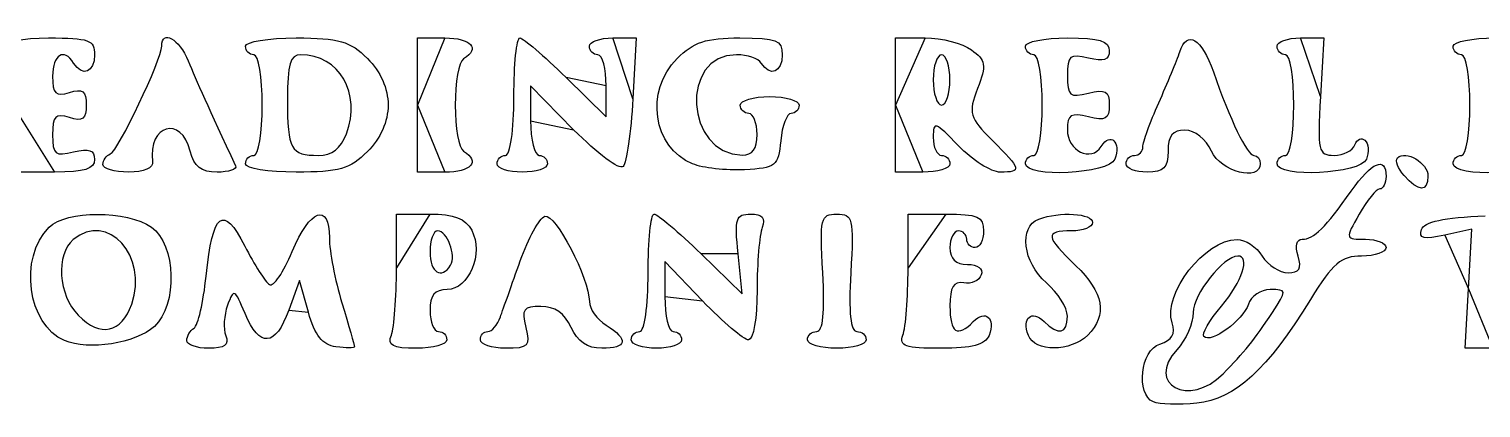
# Model space of a CAD drawing. Extents: x 1.04 to 4.15, y 7.76 to 9.54.
# Drawn here: x 3.084 to 3.661, y 7.762 to 7.913 of the extents above; entities that cross this region are included whole.
import ezdxf

# ---------------------------------------------------------------- set-up
doc = ezdxf.new("R2010")
doc.units = 0
doc.layers.add('Layer_1', color=7, linetype='CONTINUOUS')

msp = doc.modelspace()

# ---------------------------------------------------------------- linework, layer by layer
at = {"layer": 'Layer_1', "color": 7}
for points in [[(3.238091, 7.88246), (3.238091, 7.909127), (3.248925, 7.909127)], [(3.3157, 7.909127), (3.324976, 7.909127), (3.323696, 7.88496)], [(3.428091, 7.882461), (3.428091, 7.909128), (3.439954, 7.909128)], [(3.589034, 7.909128), (3.598309, 7.909128), (3.596991, 7.885794)], [(3.300182, 7.872669), (3.283091, 7.890032), (3.283091, 7.876246)], [(3.297144, 7.893419), (3.313091, 7.877711), (3.313091, 7.890085)], [(3.449758, 7.892461), (3.449758, 7.892461)], [(3.093816, 7.855793), (3.077874, 7.855793), (3.079192, 7.879127), (3.079192, 7.879127)], [(3.248925, 7.855793), (3.238091, 7.855793), (3.238091, 7.88246), (3.238091, 7.88246)], [(3.438925, 7.855794), (3.428091, 7.855794), (3.428091, 7.882461), (3.428091, 7.882461)], [(3.209846, 7.871025), (3.209846, 7.871025)], [(3.113091, 7.858849), (3.113091, 7.858849)], [(3.169758, 7.859127), (3.169758, 7.859127)], [(3.269758, 7.859127), (3.269758, 7.859127)], [(3.347476, 7.859071), (3.347476, 7.859071)], [(3.479758, 7.859128), (3.479758, 7.859128)], [(3.519758, 7.859128), (3.519758, 7.859128)], [(3.579758, 7.859128), (3.579758, 7.859128)], [(3.630255, 7.854472), (3.630255, 7.854473)], [(3.649758, 7.859128), (3.649758, 7.859128)], [(3.229762, 7.817732), (3.229762, 7.839126), (3.242978, 7.839126)], [(3.433095, 7.817732), (3.433095, 7.839126), (3.448095, 7.839126)], [(3.655882, 7.809478), (3.657221, 7.833163), (3.64643, 7.830793)], [(3.351373, 7.804723), (3.336429, 7.820319), (3.336429, 7.806389)], [(3.350875, 7.823293), (3.367217, 7.80746), (3.365566, 7.823293)], [(3.251243, 7.818826), (3.251243, 7.818826)], [(3.194746, 7.80011), (3.19121, 7.812761), (3.186937, 7.800944)], [(3.665486, 7.785793), (3.654544, 7.785793), (3.655882, 7.809478), (3.655882, 7.809478)], [(3.124503, 7.803326), (3.124503, 7.803326)], [(3.227739, 7.791066), (3.227739, 7.791066)], [(3.431072, 7.791066), (3.431072, 7.791066)], [(3.480912, 7.790942), (3.480912, 7.790937)], [(3.097792, 7.788879), (3.097792, 7.788879)], [(3.146429, 7.78893), (3.146429, 7.78893)], [(3.263095, 7.789126), (3.263095, 7.789126)], [(3.323095, 7.789126), (3.323095, 7.789126)], [(3.393095, 7.789126), (3.393095, 7.789126)], [(3.5583, 7.775634), (3.5583, 7.775634)], [(3.530595, 7.7645), (3.530595, 7.7645)]]:
    msp.add_lwpolyline(points, close=True, dxfattribs=at)
for points in [[(3.136425, 7.905892), (3.136425, 7.912657), (3.143393, 7.908736), (3.146968, 7.89996)], [(3.541066, 7.903572), (3.544006, 7.912424), (3.549856, 7.908972), (3.554444, 7.895678)], [(3.073091, 7.905793), (3.073091, 7.907627), (3.081341, 7.909127), (3.091425, 7.909127)], [(3.091425, 7.909127), (3.107536, 7.909127), (3.109758, 7.908319), (3.109758, 7.90246)], [(3.169758, 7.905793), (3.169758, 7.907648), (3.178698, 7.909127), (3.18991, 7.909127)], [(3.18991, 7.909127), (3.206861, 7.909127), (3.211361, 7.907827), (3.218243, 7.900945)], [(3.248925, 7.909127), (3.259449, 7.909127), (3.263188, 7.904973), (3.256425, 7.900793)], [(3.276425, 7.885793), (3.276425, 7.898627), (3.277498, 7.909127), (3.27881, 7.909127)], [(3.27881, 7.909127), (3.280122, 7.909127), (3.288372, 7.902058), (3.297144, 7.893419)], [(3.306425, 7.905793), (3.306425, 7.907627), (3.310599, 7.909127), (3.3157, 7.909127)], [(3.341273, 7.900946), (3.347798, 7.907471), (3.352861, 7.909128), (3.366273, 7.909128)], [(3.366273, 7.909128), (3.380869, 7.909128), (3.383091, 7.908247), (3.383091, 7.902461)], [(3.439954, 7.909128), (3.446479, 7.909128), (3.454729, 7.906999), (3.458287, 7.904397)], [(3.479758, 7.905794), (3.479758, 7.907628), (3.487258, 7.909128), (3.496425, 7.909128)], [(3.496425, 7.909128), (3.50911, 7.909128), (3.513091, 7.907918), (3.513091, 7.904064)], [(3.579758, 7.905794), (3.579758, 7.907628), (3.583932, 7.909128), (3.589034, 7.909128)], [(3.649758, 7.905794), (3.649758, 7.907628), (3.657258, 7.909128), (3.666425, 7.909128)], [(3.101425, 7.899127), (3.097592, 7.905329), (3.093091, 7.902508), (3.093091, 7.893902)], [(3.109758, 7.90246), (3.109758, 7.89543), (3.104909, 7.89349), (3.101425, 7.899127)], [(3.115998, 7.863016), (3.119122, 7.86421), (3.136425, 7.900528), (3.136425, 7.905892)], [(3.173091, 7.90246), (3.171258, 7.90246), (3.169758, 7.90396), (3.169758, 7.905793)], [(3.176425, 7.88246), (3.176425, 7.893571), (3.174943, 7.90246), (3.173091, 7.90246)], [(3.191644, 7.90246), (3.18756, 7.90246), (3.186425, 7.898594), (3.186425, 7.884682)], [(3.209846, 7.871025), (3.215921, 7.887003), (3.206971, 7.90246), (3.191644, 7.90246)], [(3.218243, 7.900945), (3.2234, 7.895787), (3.226425, 7.888955), (3.226425, 7.88246)], [(3.256425, 7.900793), (3.254591, 7.89966), (3.253091, 7.89141), (3.253091, 7.88246)], [(3.309758, 7.90246), (3.307925, 7.90246), (3.306425, 7.90396), (3.306425, 7.905793)], [(3.313091, 7.890085), (3.313091, 7.896891), (3.311591, 7.90246), (3.309758, 7.90246)], [(3.347476, 7.859071), (3.331671, 7.865613), (3.328351, 7.888024), (3.341273, 7.900946)], [(3.36497, 7.902461), (3.34217, 7.902461), (3.344435, 7.862982), (3.367258, 7.862567)], [(3.374758, 7.899128), (3.373625, 7.900961), (3.36922, 7.902461), (3.36497, 7.902461)], [(3.383091, 7.902461), (3.383091, 7.895431), (3.378242, 7.893491), (3.374758, 7.899128)], [(3.446425, 7.902461), (3.444591, 7.902461), (3.443091, 7.897961), (3.443091, 7.892461)], [(3.449758, 7.892461), (3.449758, 7.897961), (3.448258, 7.902461), (3.446425, 7.902461)], [(3.458287, 7.904397), (3.464, 7.90022), (3.464286, 7.898419), (3.460731, 7.889001)], [(3.483091, 7.902461), (3.481258, 7.902461), (3.479758, 7.903961), (3.479758, 7.905794)], [(3.486425, 7.882461), (3.486425, 7.893572), (3.484943, 7.902461), (3.483091, 7.902461)], [(3.504758, 7.901092), (3.497401, 7.902939), (3.496425, 7.902123), (3.496425, 7.894128)], [(3.513091, 7.904064), (3.513091, 7.900328), (3.510908, 7.899549), (3.504758, 7.901092)], [(3.532731, 7.883331), (3.536199, 7.891102), (3.53995, 7.900211), (3.541066, 7.903572)], [(3.583091, 7.902461), (3.581258, 7.902461), (3.579758, 7.903961), (3.579758, 7.905794)], [(3.586425, 7.882461), (3.586425, 7.893572), (3.584943, 7.902461), (3.583091, 7.902461)], [(3.653091, 7.902461), (3.651258, 7.902461), (3.649758, 7.903961), (3.649758, 7.905794)], [(3.656425, 7.882461), (3.656425, 7.893572), (3.654943, 7.902461), (3.653091, 7.902461)], [(3.146968, 7.89996), (3.150051, 7.892394), (3.155176, 7.88106), (3.165812, 7.858293)], [(3.554444, 7.895678), (3.561019, 7.876623), (3.567895, 7.862461), (3.570572, 7.862461)], [(3.093091, 7.893902), (3.093091, 7.886861), (3.094273, 7.885719), (3.099758, 7.88746)], [(3.099758, 7.88746), (3.105004, 7.889125), (3.106425, 7.888059), (3.106425, 7.88246)], [(3.443091, 7.892461), (3.443091, 7.886961), (3.444591, 7.882461), (3.446425, 7.882461)], [(3.446425, 7.882461), (3.448258, 7.882461), (3.449758, 7.886961), (3.449758, 7.892461)], [(3.496425, 7.894128), (3.496425, 7.886132), (3.497401, 7.885317), (3.504758, 7.887163)], [(3.186425, 7.884682), (3.186425, 7.864648), (3.187636, 7.86246), (3.19873, 7.86246)], [(3.273091, 7.86246), (3.274996, 7.86246), (3.276425, 7.87246), (3.276425, 7.885793)], [(3.323696, 7.88496), (3.322992, 7.871668), (3.321259, 7.859559), (3.319844, 7.85805)], [(3.366425, 7.882461), (3.366425, 7.884294), (3.371675, 7.885794), (3.378091, 7.885794)], [(3.378091, 7.885794), (3.384508, 7.885794), (3.389758, 7.884294), (3.389758, 7.882461)], [(3.460731, 7.889001), (3.456991, 7.879093), (3.457405, 7.877635), (3.466565, 7.868475)], [(3.504758, 7.887163), (3.511605, 7.888882), (3.513091, 7.888043), (3.513091, 7.882461)], [(3.526425, 7.865831), (3.526425, 7.867684), (3.529263, 7.875559), (3.532731, 7.883331)], [(3.596991, 7.885794), (3.595767, 7.864137), (3.596159, 7.862461), (3.602438, 7.862461)], [(3.099758, 7.87746), (3.094225, 7.879216), (3.093091, 7.878059), (3.093091, 7.870657)], [(3.106425, 7.88246), (3.106425, 7.876861), (3.105004, 7.875795), (3.099758, 7.87746)], [(3.147794, 7.864127), (3.144209, 7.878407), (3.130928, 7.874706), (3.132843, 7.85996)], [(3.173091, 7.86246), (3.174943, 7.86246), (3.176425, 7.871349), (3.176425, 7.88246)], [(3.226425, 7.88246), (3.226425, 7.875965), (3.2234, 7.869133), (3.218243, 7.863975)], [(3.253091, 7.88246), (3.253091, 7.87351), (3.254591, 7.86526), (3.256425, 7.864127)], [(3.369758, 7.879128), (3.367925, 7.879128), (3.366425, 7.880628), (3.366425, 7.882461)], [(3.373091, 7.870794), (3.373091, 7.875378), (3.371591, 7.879128), (3.369758, 7.879128)], [(3.386636, 7.879128), (3.384919, 7.879128), (3.383044, 7.874253), (3.382469, 7.868294)], [(3.389758, 7.882461), (3.389758, 7.880628), (3.388353, 7.879128), (3.386636, 7.879128)], [(3.483091, 7.862461), (3.484943, 7.862461), (3.486425, 7.87135), (3.486425, 7.882461)], [(3.504758, 7.877759), (3.497814, 7.879502), (3.496425, 7.878661), (3.496425, 7.872718)], [(3.513091, 7.882461), (3.513091, 7.876879), (3.511605, 7.87604), (3.504758, 7.877759)], [(3.583091, 7.862461), (3.584943, 7.862461), (3.586425, 7.87135), (3.586425, 7.882461)], [(3.653091, 7.862461), (3.654943, 7.862461), (3.656425, 7.87135), (3.656425, 7.882461)], [(3.283091, 7.876246), (3.283091, 7.868664), (3.284591, 7.86246), (3.286425, 7.86246)], [(3.319844, 7.85805), (3.31843, 7.856542), (3.309582, 7.86312), (3.300182, 7.872669)], [(3.45312, 7.866289), (3.443895, 7.875942), (3.443091, 7.876209), (3.443091, 7.869622)], [(3.496425, 7.872718), (3.496425, 7.86424), (3.505901, 7.859553), (3.509913, 7.866046)], [(3.509913, 7.866046), (3.51352, 7.871882), (3.51788, 7.867729), (3.515275, 7.860938)], [(3.543163, 7.872461), (3.538198, 7.872461), (3.536425, 7.870268), (3.536425, 7.864128)], [(3.553698, 7.864128), (3.551471, 7.869016), (3.547116, 7.872461), (3.543163, 7.872461)], [(3.093091, 7.870657), (3.093091, 7.862807), (3.094091, 7.861988), (3.101425, 7.863829)], [(3.19873, 7.86246), (3.204103, 7.86246), (3.20762, 7.865169), (3.209846, 7.871025)], [(3.367258, 7.862567), (3.371286, 7.862489), (3.373091, 7.86504), (3.373091, 7.870794)], [(3.382469, 7.868294), (3.381495, 7.858191), (3.380527, 7.857414), (3.368091, 7.856759)], [(3.443091, 7.869622), (3.443091, 7.865684), (3.444591, 7.862461), (3.446425, 7.862461)], [(3.469787, 7.855794), (3.466136, 7.855794), (3.458636, 7.860517), (3.45312, 7.866289)], [(3.466565, 7.868475), (3.478231, 7.856808), (3.478489, 7.855794), (3.469787, 7.855794)], [(3.602438, 7.862461), (3.606158, 7.862461), (3.609872, 7.864336), (3.610691, 7.866628)], [(3.610691, 7.866628), (3.61151, 7.868919), (3.613319, 7.869734), (3.614714, 7.868438)], [(3.614714, 7.868438), (3.616108, 7.867142), (3.61636, 7.863767), (3.615275, 7.860938)], [(3.109758, 7.860857), (3.109758, 7.857034), (3.105853, 7.855793), (3.093816, 7.855793)], [(3.101425, 7.863829), (3.107574, 7.865372), (3.109758, 7.864593), (3.109758, 7.860857)], [(3.113091, 7.858849), (3.113091, 7.860529), (3.114399, 7.862404), (3.115998, 7.863016)], [(3.158433, 7.855793), (3.152095, 7.855793), (3.149344, 7.857948), (3.147794, 7.864127)], [(3.169758, 7.859127), (3.169758, 7.86096), (3.171258, 7.86246), (3.173091, 7.86246)], [(3.218243, 7.863975), (3.211361, 7.857093), (3.206861, 7.855793), (3.18991, 7.855793)], [(3.256425, 7.864127), (3.263188, 7.859947), (3.259449, 7.855793), (3.248925, 7.855793)], [(3.269758, 7.859127), (3.269758, 7.86096), (3.271258, 7.86246), (3.273091, 7.86246)], [(3.286425, 7.86246), (3.288258, 7.86246), (3.289758, 7.86096), (3.289758, 7.859127)], [(3.446425, 7.862461), (3.448258, 7.862461), (3.449758, 7.860961), (3.449758, 7.859128)], [(3.479758, 7.859128), (3.479758, 7.860961), (3.481258, 7.862461), (3.483091, 7.862461)], [(3.515275, 7.860938), (3.51302, 7.855064), (3.479758, 7.853369), (3.479758, 7.859128)], [(3.519758, 7.859128), (3.519758, 7.860961), (3.521258, 7.862461), (3.523091, 7.862461)], [(3.523091, 7.862461), (3.524925, 7.862461), (3.526425, 7.863977), (3.526425, 7.865831)], [(3.536425, 7.864128), (3.536425, 7.857461), (3.534758, 7.855794), (3.528091, 7.855794)], [(3.573091, 7.859128), (3.573091, 7.851859), (3.557451, 7.855891), (3.553698, 7.864128)], [(3.570572, 7.862461), (3.571958, 7.862461), (3.573091, 7.860961), (3.573091, 7.859128)], [(3.579758, 7.859128), (3.579758, 7.860961), (3.581258, 7.862461), (3.583091, 7.862461)], [(3.615275, 7.860938), (3.613021, 7.855064), (3.579758, 7.853369), (3.579758, 7.859128)], [(3.609265, 7.848294), (3.617406, 7.859871), (3.623095, 7.862271), (3.623095, 7.854127)], [(3.630255, 7.854473), (3.627779, 7.857274), (3.626589, 7.860402), (3.627611, 7.861424)], [(3.627611, 7.861424), (3.630915, 7.864728), (3.639758, 7.859492), (3.639758, 7.854231)], [(3.649758, 7.859128), (3.649758, 7.860961), (3.651258, 7.862461), (3.653091, 7.862461)], [(3.685275, 7.860938), (3.68302, 7.855064), (3.649758, 7.853369), (3.649758, 7.859128)], [(3.123238, 7.855793), (3.117657, 7.855793), (3.113091, 7.857168), (3.113091, 7.858849)], [(3.132843, 7.85996), (3.133173, 7.857421), (3.129421, 7.855793), (3.123238, 7.855793)], [(3.165812, 7.858293), (3.166455, 7.856918), (3.163134, 7.855793), (3.158433, 7.855793)], [(3.18991, 7.855793), (3.178698, 7.855793), (3.169758, 7.857272), (3.169758, 7.859127)], [(3.279758, 7.855793), (3.274258, 7.855793), (3.269758, 7.857293), (3.269758, 7.859127)], [(3.289758, 7.859127), (3.289758, 7.857293), (3.285258, 7.855793), (3.279758, 7.855793)], [(3.368091, 7.856759), (3.360758, 7.856374), (3.351481, 7.857414), (3.347476, 7.859071)], [(3.449758, 7.859128), (3.449758, 7.857294), (3.444883, 7.855794), (3.438925, 7.855794)], [(3.528091, 7.855794), (3.523508, 7.855794), (3.519758, 7.857294), (3.519758, 7.859128)], [(3.639758, 7.854231), (3.639758, 7.847803), (3.63607, 7.847896), (3.630255, 7.854472)], [(3.620595, 7.849106), (3.61922, 7.849096), (3.61554, 7.844594), (3.612417, 7.839106)], [(3.623095, 7.854127), (3.623095, 7.851377), (3.62197, 7.849118), (3.620595, 7.849106)], [(3.154094, 7.814504), (3.156723, 7.839978), (3.16088, 7.843204), (3.169444, 7.826416)], [(3.188314, 7.824217), (3.195292, 7.841139), (3.203095, 7.84401), (3.203095, 7.829656)], [(3.589775, 7.829127), (3.594321, 7.829127), (3.599078, 7.833805), (3.609265, 7.848294)], [(3.091672, 7.833893), (3.098467, 7.840689), (3.122677, 7.840715), (3.132354, 7.833938)], [(3.124503, 7.803326), (3.13123, 7.822453), (3.11498, 7.840373), (3.101245, 7.828974)], [(3.242978, 7.839126), (3.252633, 7.839126), (3.257124, 7.837389), (3.259645, 7.832678)], [(3.278936, 7.820552), (3.28214, 7.829586), (3.286555, 7.837559), (3.288746, 7.838269)], [(3.288746, 7.838269), (3.292846, 7.839598), (3.306429, 7.813534), (3.306429, 7.804338)], [(3.329762, 7.815793), (3.329762, 7.828626), (3.330835, 7.839126), (3.332147, 7.839126)], [(3.332147, 7.839126), (3.333459, 7.839126), (3.341887, 7.832001), (3.350875, 7.823293)], [(3.365566, 7.823293), (3.364092, 7.837417), (3.364628, 7.839126), (3.370528, 7.839126)], [(3.370528, 7.839126), (3.375189, 7.839126), (3.376545, 7.83757), (3.375119, 7.833854)], [(3.399196, 7.815793), (3.397965, 7.837576), (3.398335, 7.839126), (3.404762, 7.839126)], [(3.404762, 7.839126), (3.411189, 7.839126), (3.411559, 7.837576), (3.410328, 7.815793)], [(3.448095, 7.839126), (3.460873, 7.839126), (3.463095, 7.838139), (3.463095, 7.83246)], [(3.488095, 7.811837), (3.47873, 7.819979), (3.477028, 7.834031), (3.485035, 7.837103)], [(3.485035, 7.837103), (3.493303, 7.840276), (3.506429, 7.839473), (3.506429, 7.835793)], [(3.612417, 7.839106), (3.606775, 7.829192), (3.606792, 7.829127), (3.614917, 7.829127)], [(3.637134, 7.832941), (3.638164, 7.836054), (3.646065, 7.837764), (3.662529, 7.838439)], [(3.097792, 7.788879), (3.083112, 7.795142), (3.079498, 7.82172), (3.091672, 7.833893)], [(3.132354, 7.833938), (3.14213, 7.82709), (3.142838, 7.802944), (3.133509, 7.794501)], [(3.246072, 7.83246), (3.244435, 7.83246), (3.243095, 7.82871), (3.243095, 7.824126)], [(3.251243, 7.818826), (3.253652, 7.822724), (3.24996, 7.83246), (3.246072, 7.83246)], [(3.259645, 7.832678), (3.264527, 7.823556), (3.258522, 7.809126), (3.249844, 7.809126)], [(3.375119, 7.833854), (3.374006, 7.830954), (3.373095, 7.819704), (3.373095, 7.808854)], [(3.453095, 7.83246), (3.451262, 7.83246), (3.449762, 7.82946), (3.449762, 7.825793)], [(3.456429, 7.829126), (3.456429, 7.83096), (3.454929, 7.83246), (3.453095, 7.83246)], [(3.463095, 7.83246), (3.463095, 7.828793), (3.461595, 7.825793), (3.459762, 7.825793)], [(3.498095, 7.83246), (3.487329, 7.83246), (3.487595, 7.830252), (3.499762, 7.818625)], [(3.506429, 7.835793), (3.506429, 7.83396), (3.502679, 7.83246), (3.498095, 7.83246)], [(3.64643, 7.830793), (3.638111, 7.828966), (3.635981, 7.829459), (3.637134, 7.832941)], [(3.101245, 7.828974), (3.094237, 7.823158), (3.095351, 7.806871), (3.1033, 7.798922)], [(3.169444, 7.826416), (3.173233, 7.818989), (3.177646, 7.812101), (3.179249, 7.81111)], [(3.203095, 7.829656), (3.203095, 7.824448), (3.205329, 7.812823), (3.208059, 7.803823)], [(3.449762, 7.825793), (3.449762, 7.82126), (3.451984, 7.819126), (3.456706, 7.819126)], [(3.459762, 7.825793), (3.457929, 7.825793), (3.456429, 7.827293), (3.456429, 7.829126)], [(3.53805, 7.795937), (3.534346, 7.807608), (3.550957, 7.828888), (3.5639, 7.829053)], [(3.5639, 7.829053), (3.567093, 7.829097), (3.571579, 7.826127), (3.573869, 7.82246)], [(3.588095, 7.82246), (3.586825, 7.826463), (3.587496, 7.829127), (3.589775, 7.829127)], [(3.623095, 7.825794), (3.623095, 7.82396), (3.618724, 7.82246), (3.613381, 7.82246)], [(3.614917, 7.829127), (3.619415, 7.829127), (3.623095, 7.827627), (3.623095, 7.825794)], [(3.179249, 7.81111), (3.180853, 7.810119), (3.184932, 7.816017), (3.188314, 7.824217)], [(3.243095, 7.824126), (3.243095, 7.815889), (3.247612, 7.812951), (3.251243, 7.818826)], [(3.271048, 7.798293), (3.272182, 7.801501), (3.275732, 7.811518), (3.278936, 7.820552)], [(3.564144, 7.82246), (3.558499, 7.82246), (3.546429, 7.807207), (3.546429, 7.800073)], [(3.557681, 7.802575), (3.565928, 7.812377), (3.569206, 7.82246), (3.564144, 7.82246)], [(3.573869, 7.82246), (3.576159, 7.818794), (3.580772, 7.815794), (3.584122, 7.815794)], [(3.584122, 7.815794), (3.588694, 7.815794), (3.589684, 7.817454), (3.588095, 7.82246)], [(3.613381, 7.82246), (3.605273, 7.82246), (3.601916, 7.819615), (3.593076, 7.805248)], [(3.149285, 7.793832), (3.150857, 7.794803), (3.15302, 7.804105), (3.154094, 7.814504)], [(3.227739, 7.791066), (3.228851, 7.793966), (3.229762, 7.805966), (3.229762, 7.817732)], [(3.326429, 7.79246), (3.328333, 7.79246), (3.329762, 7.80246), (3.329762, 7.815793)], [(3.396805, 7.79246), (3.399301, 7.79246), (3.400083, 7.800093), (3.399196, 7.815793)], [(3.410328, 7.815793), (3.409441, 7.800093), (3.410228, 7.79246), (3.412719, 7.79246)], [(3.431072, 7.791066), (3.432185, 7.793966), (3.433095, 7.805966), (3.433095, 7.817732)], [(3.462194, 7.81496), (3.461393, 7.812668), (3.458268, 7.811234), (3.455249, 7.811773)], [(3.456706, 7.819126), (3.460817, 7.819126), (3.463056, 7.817426), (3.462194, 7.81496)], [(3.499762, 7.818625), (3.510863, 7.808017), (3.51243, 7.798937), (3.504524, 7.791031)], [(3.169574, 7.79958), (3.165497, 7.809422), (3.16509, 7.809616), (3.162609, 7.802909)], [(3.249844, 7.809126), (3.244868, 7.809126), (3.243095, 7.806938), (3.243095, 7.800793)], [(3.373095, 7.808854), (3.373095, 7.797707), (3.371621, 7.789126), (3.369706, 7.789126)], [(3.455249, 7.811773), (3.451142, 7.812506), (3.449762, 7.8102), (3.449762, 7.802606)], [(3.496429, 7.798525), (3.496429, 7.801861), (3.492679, 7.807852), (3.488095, 7.811837)], [(3.577037, 7.809127), (3.573283, 7.809127), (3.569377, 7.806498), (3.568358, 7.803286)], [(3.577913, 7.800047), (3.583721, 7.808912), (3.583701, 7.809127), (3.577037, 7.809127)], [(3.1033, 7.798922), (3.112153, 7.790069), (3.120447, 7.791791), (3.124503, 7.803326)], [(3.162609, 7.802909), (3.16116, 7.798991), (3.160837, 7.793537), (3.161891, 7.790789)], [(3.208059, 7.803823), (3.210789, 7.794823), (3.213039, 7.78698), (3.213059, 7.786395)], [(3.306429, 7.804338), (3.306429, 7.801503), (3.309429, 7.797309), (3.313095, 7.79502)], [(3.336429, 7.806389), (3.336429, 7.798728), (3.337929, 7.79246), (3.339762, 7.79246)], [(3.369706, 7.789126), (3.367842, 7.789126), (3.359592, 7.796145), (3.351373, 7.804723)], [(3.449762, 7.802606), (3.449762, 7.791845), (3.45259, 7.789954), (3.45904, 7.796404)], [(3.593076, 7.805248), (3.575891, 7.777318), (3.562987, 7.76553), (3.547915, 7.763992)], [(3.55069, 7.790422), (3.549723, 7.791389), (3.552869, 7.796857), (3.557681, 7.802575)], [(3.568358, 7.803286), (3.566337, 7.796919), (3.553522, 7.787589), (3.55069, 7.790422)], [(3.186937, 7.800944), (3.181657, 7.786341), (3.175266, 7.785839), (3.169574, 7.79958)], [(3.205689, 7.786395), (3.200327, 7.787166), (3.197307, 7.790951), (3.194746, 7.80011)], [(3.243095, 7.800793), (3.243095, 7.79621), (3.244595, 7.79246), (3.246429, 7.79246)], [(3.26604, 7.79246), (3.267659, 7.79246), (3.269913, 7.795085), (3.271048, 7.798293)], [(3.287199, 7.80246), (3.28016, 7.80246), (3.279326, 7.801315), (3.281131, 7.794126)], [(3.299155, 7.794126), (3.296611, 7.799712), (3.292668, 7.80246), (3.287199, 7.80246)], [(3.45904, 7.796404), (3.463954, 7.801318), (3.467926, 7.797837), (3.465278, 7.790937)], [(3.480912, 7.790937), (3.478264, 7.797837), (3.482237, 7.801318), (3.487151, 7.796404)], [(3.487151, 7.796404), (3.492832, 7.790723), (3.496429, 7.791546), (3.496429, 7.798525)], [(3.546429, 7.800073), (3.546429, 7.795733), (3.543539, 7.78908), (3.540007, 7.785289)], [(3.5583, 7.775634), (3.566795, 7.784187), (3.570732, 7.789089), (3.577913, 7.800047)], [(3.133509, 7.794501), (3.125988, 7.787695), (3.107418, 7.784772), (3.097792, 7.788879)], [(3.146429, 7.78893), (3.146429, 7.790655), (3.147714, 7.792861), (3.149285, 7.793832)], [(3.237739, 7.785793), (3.228144, 7.785793), (3.226124, 7.786859), (3.227739, 7.791066)], [(3.246429, 7.79246), (3.248262, 7.79246), (3.249762, 7.79096), (3.249762, 7.789126)], [(3.263095, 7.789126), (3.263095, 7.79096), (3.26442, 7.79246), (3.26604, 7.79246)], [(3.281131, 7.794126), (3.283016, 7.786616), (3.282229, 7.785793), (3.273159, 7.785793)], [(3.311357, 7.785793), (3.305627, 7.785793), (3.301744, 7.788445), (3.299155, 7.794126)], [(3.313095, 7.79502), (3.322148, 7.789366), (3.321475, 7.785793), (3.311357, 7.785793)], [(3.323095, 7.789126), (3.323095, 7.79096), (3.324595, 7.79246), (3.326429, 7.79246)], [(3.339762, 7.79246), (3.341595, 7.79246), (3.343095, 7.79096), (3.343095, 7.789126)], [(3.393095, 7.789126), (3.393095, 7.79096), (3.394765, 7.79246), (3.396805, 7.79246)], [(3.412719, 7.79246), (3.414759, 7.79246), (3.416429, 7.79096), (3.416429, 7.789126)], [(3.446177, 7.785793), (3.431928, 7.785793), (3.429389, 7.78668), (3.431072, 7.791066)], [(3.465278, 7.790937), (3.463854, 7.787224), (3.458539, 7.785793), (3.446177, 7.785793)], [(3.504524, 7.791031), (3.497809, 7.784317), (3.483474, 7.78426), (3.480912, 7.790942)], [(3.533235, 7.787505), (3.538045, 7.789031), (3.539457, 7.791504), (3.53805, 7.795937)], [(3.155119, 7.785793), (3.150339, 7.785793), (3.146429, 7.787205), (3.146429, 7.78893)], [(3.161891, 7.790789), (3.163293, 7.787137), (3.161471, 7.785793), (3.155119, 7.785793)], [(3.213059, 7.786395), (3.213081, 7.785809), (3.209762, 7.785809), (3.205689, 7.786395)], [(3.249762, 7.789126), (3.249762, 7.787293), (3.244351, 7.785793), (3.237739, 7.785793)], [(3.273159, 7.785793), (3.267624, 7.785793), (3.263095, 7.787293), (3.263095, 7.789126)], [(3.333095, 7.785793), (3.327595, 7.785793), (3.323095, 7.787293), (3.323095, 7.789126)], [(3.343095, 7.789126), (3.343095, 7.787293), (3.338595, 7.785793), (3.333095, 7.785793)], [(3.404762, 7.785793), (3.398345, 7.785793), (3.393095, 7.787293), (3.393095, 7.789126)], [(3.416429, 7.789126), (3.416429, 7.787293), (3.411179, 7.785793), (3.404762, 7.785793)], [(3.530595, 7.7645), (3.52351, 7.767645), (3.525507, 7.785052), (3.533235, 7.787505)], [(3.540007, 7.785289), (3.527117, 7.771453), (3.544852, 7.762093), (3.5583, 7.775634)], [(3.547915, 7.763992), (3.540681, 7.763255), (3.532887, 7.763482), (3.530595, 7.7645)]]:
    msp.add_open_spline(points, degree=3, dxfattribs=at)

doc.saveas('drawing.dxf')
